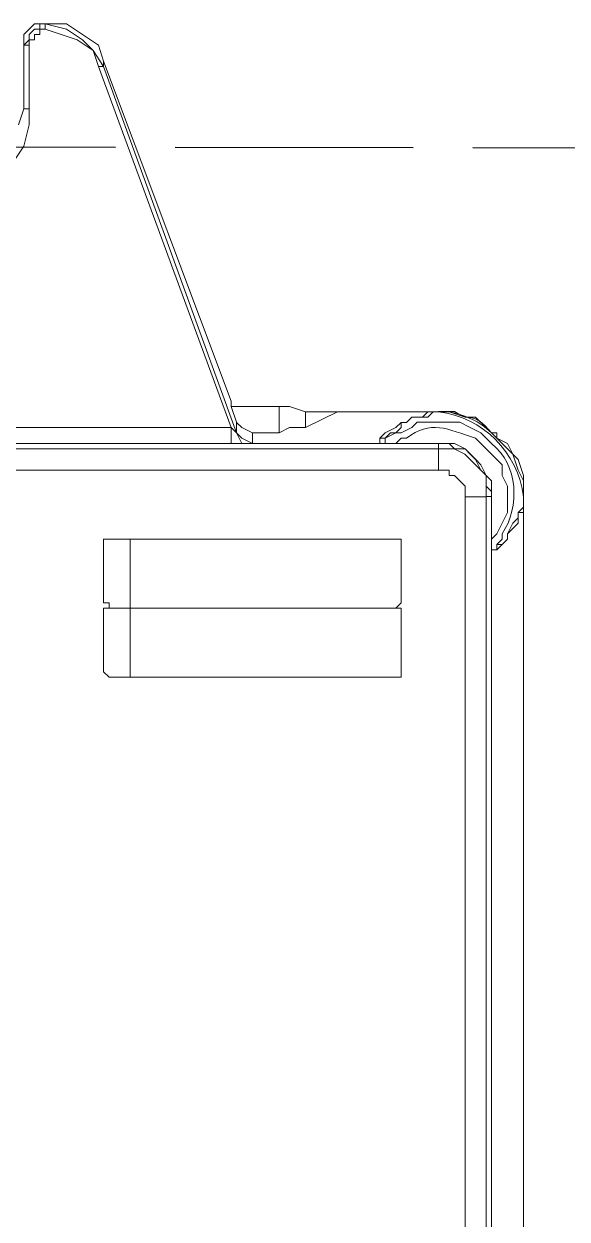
# Model space of a CAD drawing. Header units: millimetres. Extents: x 3165 to 8716, y -1118 to 2802.
# Drawn here: x 5889.4 to 5916.8, y 1658.3 to 1718.5 of the extents above; entities that cross this region are included whole.
import ezdxf

# ---------------------------------------------------------------- set-up
doc = ezdxf.new("R2010")
doc.units = ezdxf.units.MM
doc.linetypes.add('ACAD_ISO02W100', pattern=[15, 12, -3])
doc.layers.add('PDF_Geometry', color=7, linetype='Continuous', true_color=0x1f1916)
doc.layers.add('TERRA', color=3, linetype='ACAD_ISO02W100')

msp = doc.modelspace()

# ---------------------------------------------------------------- linework, layer by layer
at = {"layer": 'PDF_Geometry', "color": 0, "lineweight": 15}
for points in [[(5890.472, 1718.522), (5890.203, 1718.522), (5890.203, 1718.253), (5889.937, 1718.253), (5889.668, 1717.987), (5889.668, 1717.718), (5889.4, 1717.45), (5889.668, 1717.45), (5889.668, 1717.718), (5889.937, 1717.718), (5889.937, 1717.987), (5890.203, 1717.987), (5890.203, 1718.253), (5890.472, 1718.253)], [(5890.472, 1718.522), (5891.543, 1718.253), (5892.346, 1717.718), (5892.881, 1717.183), (5893.416, 1716.379), (5892.881, 1717.183), (5892.346, 1717.718), (5891.543, 1718.253)], [(5890.472, 1718.52), (5891.543, 1718.52), (5892.346, 1717.985), (5893.149, 1717.449), (5893.416, 1716.646), (5893.149, 1717.449), (5892.346, 1717.985), (5891.543, 1718.52)], [(5890.472, 1718.52), (5891.543, 1718.52), (5892.346, 1717.985), (5893.149, 1717.449), (5893.416, 1716.646), (5893.149, 1717.449), (5892.346, 1717.985), (5891.543, 1718.52)], [(5890.472, 1718.253), (5891.275, 1717.987), (5892.078, 1717.718), (5892.881, 1717.183), (5893.149, 1716.379), (5892.881, 1717.183), (5892.078, 1717.718), (5891.275, 1717.987)], [(5890.472, 1718.253), (5891.275, 1717.987), (5892.078, 1717.718), (5892.881, 1717.183), (5893.149, 1716.379), (5892.881, 1717.183), (5892.078, 1717.718), (5891.275, 1717.987)], [(5899.842, 1699.244), (5899.842, 1699.512)], [(5900.912, 1697.903), (5900.377, 1698.171), (5900.109, 1698.438), (5900.377, 1698.171)], [(5900.109, 1697.903), (5899.842, 1698.171)], [(5900.109, 1697.903), (5899.842, 1698.171)], [(5914.566, 1694.693), (5914.566, 1695.496), (5914.298, 1696.031), (5914.03, 1696.834), (5913.763, 1697.37), (5913.227, 1697.637), (5913.227, 1697.905), (5912.96, 1697.905), (5913.227, 1697.905), (5913.227, 1697.637), (5913.763, 1697.37), (5914.03, 1696.834), (5914.298, 1696.031), (5914.566, 1695.496)], [(5913.227, 1692.014), (5913.495, 1692.282), (5913.763, 1692.549), (5913.763, 1692.817), (5914.03, 1693.085), (5914.298, 1693.352), (5914.298, 1693.888), (5914.566, 1693.888), (5914.566, 1694.155), (5914.566, 1694.691), (5914.566, 1694.155), (5914.298, 1693.888), (5914.298, 1693.62), (5914.03, 1693.352), (5913.763, 1692.817), (5913.763, 1692.549), (5913.495, 1692.282), (5913.227, 1692.282)]]:
    msp.add_lwpolyline(points, close=True, dxfattribs=at)
for points in [[(5889.4, 1717.45), (5889.4, 1717.987), (5889.668, 1718.253), (5889.937, 1718.522), (5890.472, 1718.522)], [(5893.416, 1716.379), (5892.881, 1717.183), (5892.346, 1717.718), (5891.543, 1718.253), (5890.472, 1718.522)], [(5893.416, 1716.379), (5892.881, 1717.183), (5892.346, 1717.718), (5891.543, 1718.253), (5890.472, 1718.522)], [(5893.416, 1716.379), (5892.881, 1717.183), (5892.346, 1717.718), (5891.543, 1718.253), (5890.472, 1718.522)], [(5893.416, 1716.379), (5892.881, 1717.183), (5892.346, 1717.718), (5891.543, 1718.253), (5890.472, 1718.522)], [(5893.416, 1716.379), (5892.881, 1717.183), (5892.346, 1717.718), (5891.543, 1718.253), (5890.472, 1718.522)], [(5893.416, 1716.379), (5892.881, 1717.183), (5892.346, 1717.718), (5891.543, 1718.253), (5890.472, 1718.522)], [(5893.416, 1716.379), (5892.881, 1717.183), (5892.346, 1717.718), (5891.543, 1718.253), (5890.472, 1718.522)], [(5893.416, 1716.379), (5892.881, 1717.183), (5892.346, 1717.718), (5891.543, 1718.253), (5890.472, 1718.522)], [(5893.416, 1716.379), (5892.881, 1717.183), (5892.346, 1717.718), (5891.543, 1718.253), (5890.472, 1718.522)], [(5893.416, 1716.379), (5892.881, 1717.183), (5892.346, 1717.718), (5891.543, 1718.253), (5890.472, 1718.522)], [(5893.416, 1716.379), (5892.881, 1717.183), (5892.346, 1717.718), (5891.543, 1718.253), (5890.472, 1718.522)], [(5893.416, 1716.379), (5892.881, 1717.183), (5892.346, 1717.718), (5891.543, 1718.253), (5890.472, 1718.522)], [(5893.416, 1716.379), (5892.881, 1717.183), (5892.346, 1717.718), (5891.543, 1718.253), (5890.472, 1718.522)], [(5893.416, 1716.379), (5892.881, 1717.183), (5892.346, 1717.718), (5891.543, 1718.253), (5890.472, 1718.522)], [(5893.416, 1716.379), (5892.881, 1717.183), (5892.346, 1717.718), (5891.543, 1718.253), (5890.472, 1718.522)], [(5893.416, 1716.379), (5892.881, 1717.183), (5892.346, 1717.718), (5891.543, 1718.253), (5890.472, 1718.522)], [(5893.416, 1716.379), (5892.881, 1717.183), (5892.346, 1717.718), (5891.543, 1718.253), (5890.472, 1718.522)], [(5893.416, 1716.379), (5892.881, 1717.183), (5892.346, 1717.718), (5891.543, 1718.253), (5890.472, 1718.522)], [(5893.416, 1716.379), (5892.881, 1717.183), (5892.346, 1717.718), (5891.543, 1718.253), (5890.472, 1718.522)], [(5893.416, 1716.646), (5893.149, 1717.449), (5892.346, 1717.985), (5891.543, 1718.52), (5890.472, 1718.52)], [(5893.416, 1716.646), (5893.149, 1717.449), (5892.346, 1717.985), (5891.543, 1718.52), (5890.472, 1718.52)], [(5893.416, 1716.646), (5893.149, 1717.449), (5892.346, 1717.985), (5891.543, 1718.52), (5890.472, 1718.52)], [(5893.416, 1716.646), (5893.149, 1717.449), (5892.346, 1717.985), (5891.543, 1718.52), (5890.472, 1718.52)], [(5893.416, 1716.646), (5893.149, 1717.449), (5892.346, 1717.985), (5891.543, 1718.52), (5890.472, 1718.52)], [(5893.416, 1716.646), (5893.149, 1717.449), (5892.346, 1717.985), (5891.543, 1718.52), (5890.472, 1718.52)], [(5893.416, 1716.646), (5893.149, 1717.449), (5892.346, 1717.985), (5891.543, 1718.52), (5890.472, 1718.52)], [(5893.416, 1716.646), (5893.149, 1717.449), (5892.346, 1717.985), (5891.543, 1718.52), (5890.472, 1718.52)], [(5893.416, 1716.646), (5893.149, 1717.449), (5892.346, 1717.985), (5891.543, 1718.52), (5890.472, 1718.52)], [(5893.416, 1716.646), (5893.149, 1717.449), (5892.346, 1717.985), (5891.543, 1718.52), (5890.472, 1718.52)], [(5893.416, 1716.646), (5893.149, 1717.449), (5892.346, 1717.985), (5891.543, 1718.52), (5890.472, 1718.52)], [(5893.416, 1716.646), (5893.149, 1717.449), (5892.346, 1717.985), (5891.543, 1718.52), (5890.472, 1718.52)], [(5893.416, 1716.646), (5893.149, 1717.449), (5892.346, 1717.985), (5891.543, 1718.52), (5890.472, 1718.52)], [(5893.416, 1716.646), (5893.149, 1717.449), (5892.346, 1717.985), (5891.543, 1718.52), (5890.472, 1718.52)], [(5893.416, 1716.646), (5893.149, 1717.449), (5892.346, 1717.985), (5891.543, 1718.52), (5890.472, 1718.52)], [(5893.416, 1716.646), (5893.149, 1717.449), (5892.346, 1717.985), (5891.543, 1718.52), (5890.472, 1718.52)], [(5893.416, 1716.646), (5893.149, 1717.449), (5892.346, 1717.985), (5891.543, 1718.52), (5890.472, 1718.52)], [(5893.149, 1716.379), (5892.881, 1717.183), (5892.078, 1717.718), (5891.275, 1717.987), (5890.472, 1718.253)], [(5893.149, 1716.379), (5892.881, 1717.183), (5892.078, 1717.718), (5891.275, 1717.987), (5890.472, 1718.253)], [(5893.149, 1716.379), (5892.881, 1717.183), (5892.078, 1717.718), (5891.275, 1717.987), (5890.472, 1718.253)], [(5893.149, 1716.379), (5892.881, 1717.183), (5892.078, 1717.718), (5891.275, 1717.987), (5890.472, 1718.253)], [(5893.149, 1716.379), (5892.881, 1717.183), (5892.078, 1717.718), (5891.275, 1717.987), (5890.472, 1718.253)], [(5893.149, 1716.379), (5892.881, 1717.183), (5892.078, 1717.718), (5891.275, 1717.987), (5890.472, 1718.253)], [(5893.149, 1716.379), (5892.881, 1717.183), (5892.078, 1717.718), (5891.275, 1717.987), (5890.472, 1718.253)], [(5893.149, 1716.379), (5892.881, 1717.183), (5892.078, 1717.718), (5891.275, 1717.987), (5890.472, 1718.253)], [(5893.149, 1716.379), (5892.881, 1717.183), (5892.078, 1717.718), (5891.275, 1717.987), (5890.472, 1718.253)], [(5893.149, 1716.379), (5892.881, 1717.183), (5892.078, 1717.718), (5891.275, 1717.987), (5890.472, 1718.253)], [(5893.149, 1716.379), (5892.881, 1717.183), (5892.078, 1717.718), (5891.275, 1717.987), (5890.472, 1718.253)], [(5893.149, 1716.379), (5892.881, 1717.183), (5892.078, 1717.718), (5891.275, 1717.987), (5890.472, 1718.253)], [(5893.149, 1716.379), (5892.881, 1717.183), (5892.078, 1717.718), (5891.275, 1717.987), (5890.472, 1718.253)], [(5893.149, 1716.379), (5892.881, 1717.183), (5892.078, 1717.718), (5891.275, 1717.987), (5890.472, 1718.253)], [(5893.149, 1716.379), (5892.881, 1717.183), (5892.078, 1717.718), (5891.275, 1717.987), (5890.472, 1718.253)], [(5893.149, 1716.379), (5892.881, 1717.183), (5892.078, 1717.718), (5891.275, 1717.987), (5890.472, 1718.253)], [(5893.149, 1716.379), (5892.881, 1717.183), (5892.078, 1717.718), (5891.275, 1717.987), (5890.472, 1718.253)], [(5889.668, 1717.45), (5889.668, 1714.237), (5889.4, 1714.237), (5889.4, 1717.45)], [(5889.4, 1714.236), (5889.4, 1717.449)], [(5893.149, 1716.379), (5893.416, 1716.379)], [(5899.842, 1698.174), (5893.149, 1716.379)], [(5900.109, 1697.905), (5900.109, 1698.174), (5900.109, 1698.44), (5899.842, 1699.244), (5899.842, 1699.512), (5893.416, 1716.647)], [(5893.416, 1716.646), (5893.416, 1716.378)], [(5893.416, 1716.379), (5900.109, 1697.905), (5900.377, 1697.37), (5900.912, 1697.37)], [(5884.582, 1709.684), (5885.652, 1709.684), (5886.456, 1709.952), (5887.527, 1710.487), (5888.33, 1711.023), (5888.865, 1711.558), (5889.4, 1712.362), (5889.668, 1713.433), (5889.668, 1714.236)], [(5889.133, 1713.434), (5889.4, 1714.237)], [(5899.842, 1699.512), (5899.842, 1699.244)], [(5899.842, 1699.512), (5899.842, 1699.244)], [(5899.842, 1699.512), (5899.842, 1699.244)], [(5899.842, 1699.512), (5899.842, 1699.244)], [(5899.842, 1699.512), (5899.842, 1699.244)], [(5899.842, 1699.512), (5899.842, 1699.244)], [(5899.842, 1699.512), (5899.842, 1699.244)], [(5899.842, 1699.512), (5899.842, 1699.244)], [(5899.842, 1699.512), (5899.842, 1699.244)], [(5899.842, 1699.512), (5899.842, 1699.244)], [(5899.842, 1699.512), (5899.842, 1699.244)], [(5899.842, 1699.512), (5899.842, 1699.244)], [(5899.842, 1699.512), (5899.842, 1699.244)], [(5899.842, 1699.512), (5899.842, 1699.244)], [(5899.842, 1699.512), (5899.842, 1699.244)], [(5899.842, 1699.512), (5899.842, 1699.244)], [(5899.842, 1699.512), (5899.842, 1699.244)], [(5899.842, 1699.512), (5899.842, 1699.244)], [(5899.842, 1699.241), (5902.251, 1699.241)], [(5902.251, 1697.903), (5902.251, 1699.241), (5902.786, 1699.241), (5903.59, 1698.974), (5902.786, 1699.241), (5902.251, 1699.241), (5902.786, 1699.241), (5903.59, 1698.974), (5902.786, 1699.241), (5902.251, 1699.241), (5902.786, 1699.241), (5903.59, 1698.974), (5902.786, 1699.241), (5902.251, 1699.241), (5902.786, 1699.241), (5903.59, 1698.974), (5902.786, 1699.241), (5902.251, 1699.241), (5902.786, 1699.241), (5903.59, 1698.974), (5902.786, 1699.241), (5902.251, 1699.241), (5902.786, 1699.241), (5903.59, 1698.974), (5902.786, 1699.241), (5902.251, 1699.241), (5902.786, 1699.241), (5903.59, 1698.974), (5902.786, 1699.241), (5902.251, 1699.241), (5902.786, 1699.241), (5903.59, 1698.974), (5902.786, 1699.241), (5902.251, 1699.241), (5902.786, 1699.241), (5903.59, 1698.974), (5902.786, 1699.241), (5902.251, 1699.241), (5902.786, 1699.241), (5903.59, 1698.974), (5902.786, 1699.241), (5902.251, 1699.241), (5902.786, 1699.241), (5903.59, 1698.974)], [(5909.747, 1698.974), (5905.196, 1698.974), (5903.59, 1698.171), (5903.59, 1698.974), (5906.534, 1698.974), (5910.282, 1698.974), (5909.747, 1698.974), (5909.479, 1698.706), (5908.944, 1698.706), (5908.676, 1698.438), (5908.409, 1698.438), (5908.141, 1698.171), (5907.606, 1697.903), (5907.337, 1697.635), (5907.606, 1697.635)], [(5905.196, 1698.974), (5905.463, 1698.974), (5906.534, 1698.974)], [(5905.463, 1698.975), (5909.747, 1698.975), (5910.282, 1698.975), (5910.015, 1698.975), (5909.747, 1698.707), (5908.944, 1698.707), (5908.676, 1698.439), (5908.409, 1698.439), (5908.409, 1698.172), (5908.141, 1697.904), (5907.872, 1697.904), (5907.606, 1697.636)], [(5910.818, 1698.977), (5910.282, 1698.977), (5911.085, 1698.977)], [(5910.282, 1698.975), (5910.818, 1698.975), (5911.62, 1698.707), (5912.157, 1698.707), (5912.692, 1698.172), (5913.227, 1697.636), (5913.763, 1697.101), (5914.298, 1696.566), (5914.566, 1695.763), (5914.566, 1694.691), (5914.566, 1694.155), (5914.566, 1656.94)], [(5900.109, 1698.171), (5900.109, 1698.438), (5900.109, 1698.171), (5900.109, 1698.438), (5900.109, 1698.171), (5900.109, 1698.438), (5900.109, 1698.171), (5900.109, 1698.438), (5900.109, 1698.171), (5900.109, 1698.438), (5900.109, 1698.171), (5900.109, 1698.438), (5900.109, 1698.171), (5900.109, 1698.438), (5900.109, 1698.171), (5900.109, 1698.438), (5900.109, 1698.171), (5900.109, 1698.438), (5900.109, 1698.171), (5900.109, 1698.438), (5900.109, 1698.171), (5900.109, 1698.438), (5900.377, 1698.171), (5900.912, 1697.903), (5900.912, 1697.368), (5907.337, 1697.368), (5907.606, 1697.368), (5907.337, 1697.368), (5907.337, 1697.635)], [(5900.109, 1698.438), (5900.377, 1698.171), (5900.912, 1697.903)], [(5900.109, 1698.438), (5900.377, 1698.171), (5900.912, 1697.903)], [(5900.109, 1698.438), (5900.377, 1698.171), (5900.912, 1697.903)], [(5900.109, 1698.438), (5900.377, 1698.171), (5900.912, 1697.903)], [(5900.109, 1698.438), (5900.377, 1698.171), (5900.912, 1697.903)], [(5900.109, 1698.438), (5900.377, 1698.171), (5900.912, 1697.903)], [(5900.109, 1698.438), (5900.377, 1698.171), (5900.912, 1697.903)], [(5900.109, 1698.438), (5900.377, 1698.171), (5900.912, 1697.903)], [(5900.109, 1698.438), (5900.377, 1698.171), (5900.912, 1697.903)], [(5900.109, 1698.438), (5900.377, 1698.171), (5900.912, 1697.903)], [(5900.109, 1698.438), (5900.377, 1698.171), (5900.912, 1697.903)], [(5900.109, 1698.438), (5900.377, 1698.171), (5900.912, 1697.903)], [(5900.109, 1698.438), (5900.377, 1698.171), (5900.912, 1697.903)], [(5900.109, 1698.438), (5900.377, 1698.171), (5900.912, 1697.903)], [(5900.109, 1698.438), (5900.377, 1698.171), (5900.912, 1697.903)], [(5900.109, 1698.438), (5900.377, 1698.171), (5900.912, 1697.903)], [(5900.109, 1698.438), (5900.377, 1698.171), (5900.912, 1697.903)], [(5900.109, 1698.438), (5900.377, 1698.171), (5900.912, 1697.903)], [(5912.958, 1697.37), (5912.69, 1697.637), (5912.422, 1697.905), (5911.887, 1698.174), (5911.352, 1698.44), (5909.211, 1698.44), (5908.942, 1698.174), (5908.407, 1697.905), (5908.139, 1697.905), (5907.604, 1697.637), (5907.604, 1697.37), (5908.139, 1697.37)], [(5877.354, 1697.368), (5877.354, 1698.171), (5899.842, 1698.171), (5899.842, 1697.368)], [(5899.842, 1698.171), (5900.109, 1697.903)], [(5899.842, 1698.171), (5900.109, 1697.903)], [(5899.842, 1698.171), (5900.109, 1697.903)], [(5899.842, 1698.171), (5900.109, 1697.903)], [(5899.842, 1698.171), (5900.109, 1697.903)], [(5899.842, 1698.171), (5900.109, 1697.903)], [(5899.842, 1698.171), (5900.109, 1697.903)], [(5899.842, 1698.171), (5900.109, 1697.903)], [(5899.842, 1698.171), (5900.109, 1697.903)], [(5899.842, 1698.171), (5900.109, 1697.903)], [(5899.842, 1698.171), (5900.109, 1697.903)], [(5899.842, 1698.171), (5900.109, 1697.903)], [(5899.842, 1698.171), (5900.109, 1697.903)], [(5899.842, 1698.171), (5900.109, 1697.903)], [(5899.842, 1698.171), (5900.109, 1697.903)], [(5899.842, 1698.171), (5900.109, 1697.903)], [(5899.842, 1698.171), (5900.109, 1697.903), (5900.377, 1697.368), (5900.912, 1697.368)], [(5900.109, 1697.903), (5900.377, 1697.635), (5900.912, 1697.368)], [(5903.59, 1698.171), (5902.786, 1698.171), (5902.251, 1697.903), (5902.786, 1698.171), (5903.59, 1698.171), (5902.786, 1698.171), (5902.251, 1697.903), (5902.786, 1698.171), (5903.59, 1698.171), (5902.786, 1698.171), (5902.251, 1697.903), (5902.786, 1698.171), (5903.59, 1698.171), (5902.786, 1698.171), (5902.251, 1697.903), (5902.786, 1698.171), (5903.59, 1698.171), (5902.786, 1698.171), (5902.251, 1697.903), (5902.786, 1698.171), (5903.59, 1698.171), (5902.786, 1698.171), (5902.251, 1697.903), (5902.786, 1698.171), (5903.59, 1698.171), (5902.786, 1698.171), (5902.251, 1697.903), (5902.786, 1698.171), (5903.59, 1698.171), (5902.786, 1698.171), (5902.251, 1697.903), (5902.786, 1698.171), (5903.59, 1698.171), (5902.786, 1698.171), (5902.251, 1697.903), (5902.786, 1698.171), (5903.59, 1698.171), (5902.786, 1698.171), (5902.251, 1697.903), (5902.786, 1698.171), (5903.59, 1698.171), (5902.786, 1698.171), (5902.251, 1697.903), (5900.912, 1697.903)], [(5808.551, 1697.097), (5910.278, 1697.097), (5910.278, 1696.026)], [(5910.282, 1697.368), (5907.872, 1697.368), (5907.606, 1697.368), (5900.912, 1697.368), (5899.842, 1697.368), (5900.912, 1697.368), (5899.842, 1697.368), (5900.912, 1697.368), (5899.842, 1697.368), (5900.912, 1697.368), (5899.842, 1697.368), (5900.912, 1697.368), (5899.842, 1697.368), (5900.912, 1697.368), (5899.842, 1697.368), (5900.912, 1697.368), (5899.842, 1697.368), (5900.912, 1697.368), (5899.842, 1697.368), (5900.912, 1697.368), (5899.842, 1697.368), (5900.912, 1697.368), (5899.842, 1697.368), (5900.912, 1697.368), (5899.842, 1697.368), (5877.354, 1697.368)], [(5907.874, 1697.368), (5908.142, 1697.368), (5908.41, 1697.368)], [(5908.674, 1697.636), (5908.407, 1697.636), (5908.139, 1697.369)], [(5912.961, 1657.473), (5912.961, 1657.742), (5912.961, 1658.01), (5912.961, 1692.012), (5912.961, 1692.547), (5912.961, 1694.69), (5912.961, 1695.493), (5912.693, 1695.761), (5912.425, 1696.296), (5912.158, 1696.565), (5911.89, 1696.831), (5911.622, 1697.1), (5911.086, 1697.368), (5910.283, 1697.368), (5910.016, 1697.368)], [(5910.278, 1697.097), (5911.081, 1697.097), (5911.616, 1696.829), (5911.884, 1696.562), (5912.153, 1696.294), (5912.419, 1696.026), (5912.688, 1695.759), (5912.688, 1694.687), (5911.616, 1694.687)], [(5912.692, 1694.693), (5912.96, 1694.693), (5912.96, 1694.959), (5912.692, 1695.228), (5912.692, 1695.764), (5912.423, 1696.031), (5912.157, 1696.567), (5911.888, 1696.834), (5911.62, 1697.102), (5911.085, 1697.102), (5910.818, 1697.37), (5910.282, 1697.37), (5910.282, 1697.102)], [(5912.958, 1692.549), (5913.225, 1692.817), (5913.493, 1693.352), (5913.762, 1693.888), (5913.762, 1695.226), (5913.493, 1695.763), (5913.493, 1696.298), (5912.155, 1697.636)], [(5911.62, 1612.493), (5911.62, 1694.69), (5911.62, 1695.225), (5911.353, 1695.493), (5911.085, 1695.761), (5910.818, 1695.761), (5910.818, 1696.028), (5910.282, 1696.028), (5808.555, 1696.028), (5808.018, 1696.028), (5807.483, 1695.493), (5807.483, 1695.225), (5807.215, 1695.225), (5807.215, 1694.69), (5807.215, 1685.052), (5807.215, 1684.783)], [(5912.686, 1694.689), (5912.686, 1612.492)], [(5912.961, 1694.689), (5912.961, 1692.546)], [(5914.565, 1656.938), (5914.565, 1694.154)], [(5894.756, 1685.587), (5894.756, 1685.855), (5894.756, 1689.068), (5894.756, 1689.336), (5894.756, 1692.549), (5893.686, 1692.549), (5893.417, 1692.549), (5893.417, 1689.336), (5893.686, 1689.336), (5893.686, 1689.068)], [(5908.142, 1689.068), (5894.756, 1689.068), (5893.686, 1689.068), (5893.417, 1689.068), (5893.417, 1685.855), (5893.686, 1685.587), (5894.756, 1685.587), (5908.142, 1685.587), (5908.41, 1685.587), (5908.41, 1685.855), (5908.41, 1689.068), (5908.142, 1689.068), (5908.41, 1689.336), (5908.41, 1692.549), (5908.142, 1692.549), (5894.756, 1692.549)], [(5912.958, 1692.55), (5912.958, 1692.283), (5912.958, 1692.015), (5913.225, 1692.015), (5913.225, 1692.283), (5913.493, 1692.55), (5913.493, 1692.818)], [(5912.958, 1692.284), (5912.958, 1692.016)], [(5912.96, 1692.015), (5912.96, 1658.279)], [(5913.227, 1692.012), (5912.96, 1692.012)]]:
    msp.add_lwpolyline(points, dxfattribs=at)
msp.add_lwpolyline([(5914.566, 1613.296), (5914.566, 1613.028), (5914.566, 1612.493), (5914.566, 1694.691, 0.342623), (5910.283, 1698.975), (5910.551, 1698.975)], format="xyb", dxfattribs=at)
for points in [[(5912.96, 1697.905), (5912.351, 1698.504), (5911.641, 1698.79), (5910.818, 1698.977)], [(5911.085, 1698.977), (5912.047, 1698.406), (5911.954, 1699.052), (5912.96, 1697.905)], [(5912.155, 1697.636), (5910.73, 1698.108), (5909.89, 1698.58), (5908.674, 1697.636)], [(5908.41, 1697.368), (5908.945, 1697.368), (5909.481, 1697.368), (5910.016, 1697.368)], [(5912.958, 1697.37), (5914.306, 1696.312), (5914.401, 1694.179), (5913.493, 1692.818)]]:
    msp.add_open_spline(points, degree=3, dxfattribs=at)
at = {"layer": 'TERRA'}
msp.add_line((4847.013, 1713.796), (6308.93, 1711.728), dxfattribs=at)

doc.saveas('drawing.dxf')
